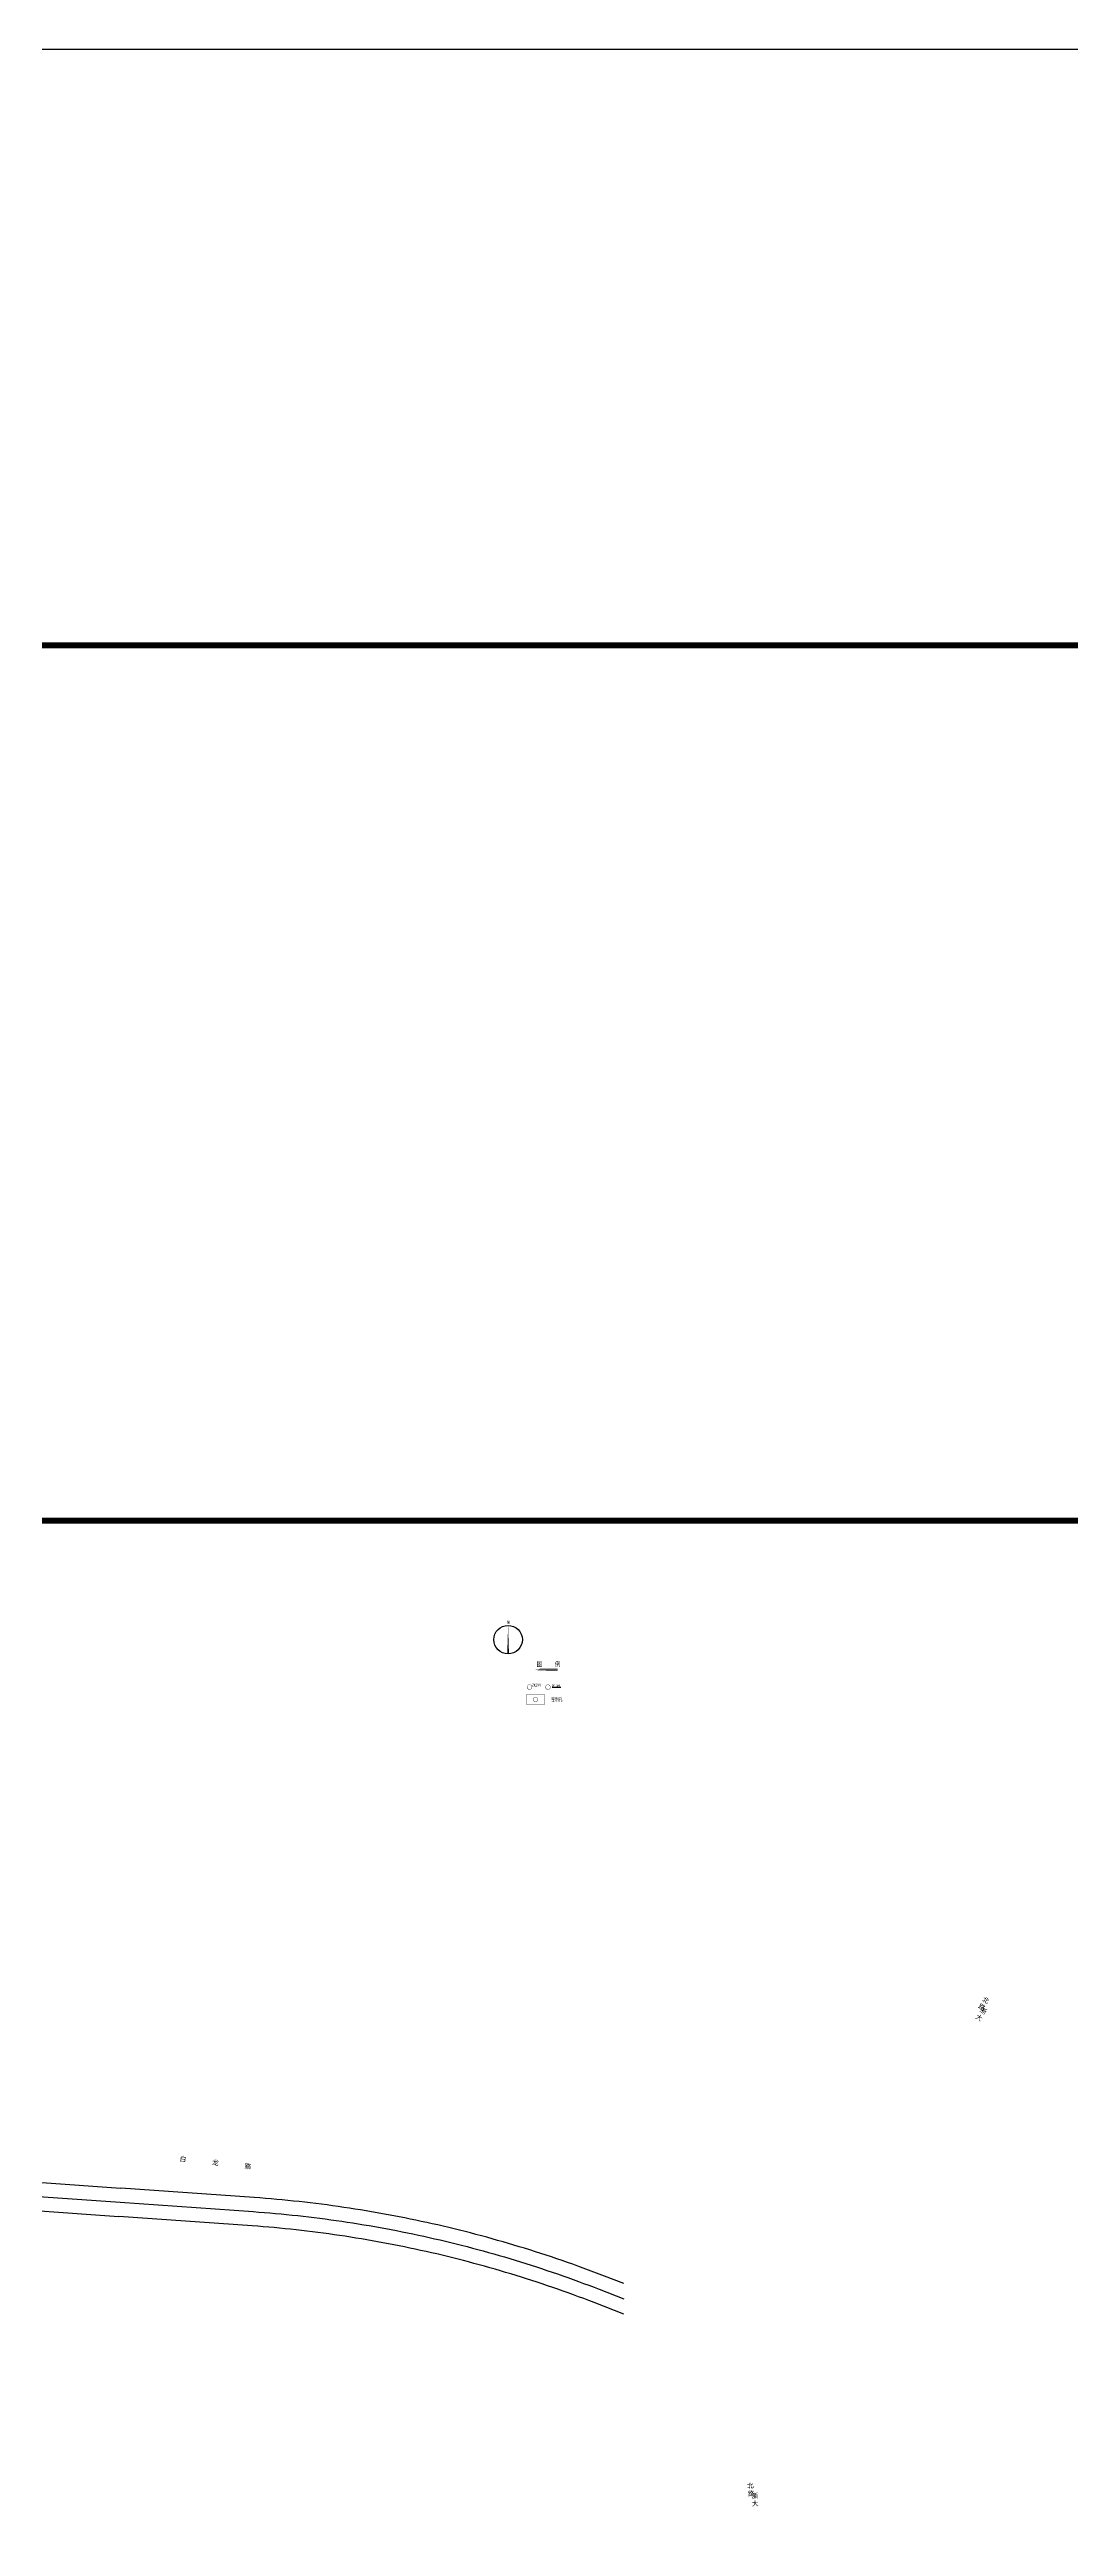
# Model space of a CAD drawing. Extents: x 529262 to 576451, y 2694391 to 2717535.
# Drawn here: x 567185 to 568046, y 2710995 to 2713084 of the extents above; entities that cross this region are included whole.
import ezdxf
from ezdxf.enums import TextEntityAlignment as Align
from ezdxf.xclip import XClip

# ---------------------------------------------------------------- set-up
doc = ezdxf.new("R2010")
doc.units = 0
doc.header["$XCLIPFRAME"] = 0
for name, color, linetype in [('PP-COM', 7, 'Continuous'), ('PUB_TITLE', 4, 'Continuous'), ('RD-中线', 40, 'Continuous'), ('RD-红线', 7, 'Continuous'), ('RD-路名', 7, 'Continuous'), ('地质-图例', 7, 'Continuous'), ('地质-钻孔', 7, 'Continuous')]:
    doc.layers.add(name, color=color, linetype=linetype)
doc.styles.add('LZ_PMT_LINE', font='', dxfattribs={"width": 0.7, "height": 2})
doc.styles.add('LZ_PMT_TL', font='', dxfattribs={"width": 0.7, "height": 3})
doc.styles.add('LZ_PMT_ZK', font='', dxfattribs={"width": 0.7, "height": 3})
doc.styles.add('黑体', font='simhei.ttf')
doc.styles.get('LZ_PMT_LINE').set_extended_font_data('SimSun')
doc.styles.get('LZ_PMT_TL').set_extended_font_data('SimSun')
doc.styles.get('LZ_PMT_ZK').set_extended_font_data('SimSun')

# ---------------------------------------------------------------- blocks, each defined once
blk = doc.blocks.new('A$C19FD0107')
at = {"layer": 'RD-中线', "color": 8}
blk.add_lwpolyline([(-3891, 16887.7), (-3753.4, 16878)], dxfattribs=at)
blk.add_lwpolyline([(-3753.4, 16878), (-3641, 16870.1, -0.075195), (-3349.2, 16804.6), (-3142.3, 16724.2)], format="xyb", dxfattribs=at)
at = {"layer": 'RD-红线', "color": 8}
for points in [[(-3890.1, 16899.7), (-3752.6, 16890)], [(-3891.8, 16875.7), (-3754.3, 16866)]]:
    blk.add_lwpolyline(points, dxfattribs=at)
for points in [[(-3189.3, 16759.8), (-3243.1, 16781.6), (-3273.1, 16787.9), (-3344.9, 16815.8, 0.074362), (-3640.2, 16882), (-3752.6, 16890)], [(-3125.1, 16430.3, 0.000021), (-3143.8, 16470.7, 0.000056)], [(-3179.2, 16579.7), (-3186.6, 16610.3, -0.031035), (-3184.6, 16643.7, -0.037362), (-3176.8, 16682.8, 0.385297), (-3200.8, 16730.8), (-3265.9, 16756.1), (-3292.8, 16769.8), (-3353.6, 16793.4, 0.07426), (-3641.9, 16858.1), (-3754.3, 16866)]]:
    blk.add_lwpolyline(points, format="xyb", dxfattribs=at)
blk = doc.blocks.new('GKJBK')
at = {"const_width": 0.3}
blk.add_lwpolyline([(0, -2, 1), (0, 2, 1), (0, -2, 1)], format="xyb", dxfattribs=at)
blk = doc.blocks.new('zbz')
at = {"elevation": -3409}
blk.add_lwpolyline([(-0.1, -25.3, 1.5, 0, 0), (-0.1, -1.3, 0, 0, 0)], format="xyseb", dxfattribs=at)
blk.add_circle((-0.1, -13.3, -3409), 12)
at = {"style": 'LZ_PMT_LINE'}
blk.add_text('N', height=2.78, dxfattribs=at).set_placement((-1.1, 0, -1704.5))

msp = doc.modelspace()

# ---------------------------------------------------------------- linework, layer by layer
at = {"layer": 'PUB_TITLE', "color": 7}
msp.add_lwpolyline([(561267.748, 2707366.835), (569352.748, 2707366.835), (569352.748, 2713084.085), (561267.748, 2713084.085)], close=True, dxfattribs=at)
at = {"layer": 'PUB_TITLE', "color": 7, "const_width": 5}
for points in [[(568193.3, 2711843.351), (568193.3, 2708691.925), (561392.748, 2708691.925), (561392.748, 2712581.567), (569352.748, 2712581.567)], [(568193.3, 2711843.351), (561392.748, 2711843.351)]]:
    msp.add_lwpolyline(points, dxfattribs=at)
at = {"layer": '地质-图例'}
msp.add_line((567608.969, 2711703.085), (567616.234, 2711703.085), dxfattribs=at)
at = {"layer": '地质-图例', "flags": 128}
for points, const_width in [([(567594.996, 2711717.36), (567613.602, 2711717.36)], 0.75), ([(567594.996, 2711718.36), (567613.602, 2711718.36)], 0.35), ([(567586.996, 2711696.585), (567602.996, 2711696.585), (567602.996, 2711688.585), (567586.996, 2711688.585)], 0.3)]:
    msp.add_lwpolyline(points, close=True, dxfattribs=dict(at, const_width=const_width))
at = {"layer": '地质-图例', "const_width": 0.3}
msp.add_lwpolyline([(567589.996, 2711701.085, 1), (567589.996, 2711705.085, 1), (567589.996, 2711701.085, 1)], format="xyb", dxfattribs=at)

# ---------------------------------------------------------------- block references
at = {"layer": 'PP-COM'}
ref = msp.add_blockref('A$C19FD0107', (570997.993, 2694390.603), dxfattribs=at)
XClip(ref).set_block_clipping_path([(-9366.4383134884, 14428.6043910822), (-3328.4480743363, 17452.7484863754)])
at = {"layer": '地质-图例'}
msp.add_blockref('GKJBK', (567594.996, 2711692.585), dxfattribs=at)
at = {"layer": '地质-图例', "color": 7}
msp.add_blockref('GKJBK', (567605.469, 2711703.085), dxfattribs=at)
at = {"layer": '地质-钻孔'}
msp.add_blockref('zbz', (567571.996, 2711756.414), dxfattribs=at)

# ---------------------------------------------------------------- texts
at = {"layer": 'RD-路名', "color": 7, "linetype": 'Continuous', "style": '黑体'}
msp.add_text('白       龙       路', height=4, rotation=353.615425, dxfattribs=at).set_placement((567325.076, 2711302.134), align=Align.MIDDLE)
at = {"layer": 'RD-路名', "color": 7, "linetype": 'Continuous', "char_height": 4, "attachment_point": 1, "style": '黑体'}
for s, insert, width, rotation in [('\\P  \\P\\P北\\P路', (567983.026, 2711459.589), 50.99419, 330.702325), ('浙\\P大', (567971.518, 2711433.196), 46.5063, 327.170389), ('\\P  \\P\\P北\\P路', (567771.061, 2711051.156), 50.99419, 6.239224), ('浙\\P大', (567777.037, 2711022.99), 46.5063, 2.707288)]:
    msp.add_mtext(s, dxfattribs=dict(at, insert=insert, width=width, rotation=rotation))
at = {"layer": '地质-图例'}
for s, height, style, width, p in [('图    例', 4, 'LZ_PMT_TL', 0.825, (567595.996, 2711720.36)), ('ZK294', 2.5, 'LZ_PMT_ZK', 0.7, (567592.146, 2711703.46)), ('鉴别孔', 3, 'LZ_PMT_TL', 0.75, (567608.296, 2711691.085)), ('钻孔编号', 1.75, 'LZ_PMT_TL', 0.7, (567608.969, 2711703.348))]:
    msp.add_text(s, height=height, dxfattribs=dict(at, style=style, width=width)).set_placement(p)

doc.saveas('drawing.dxf')
